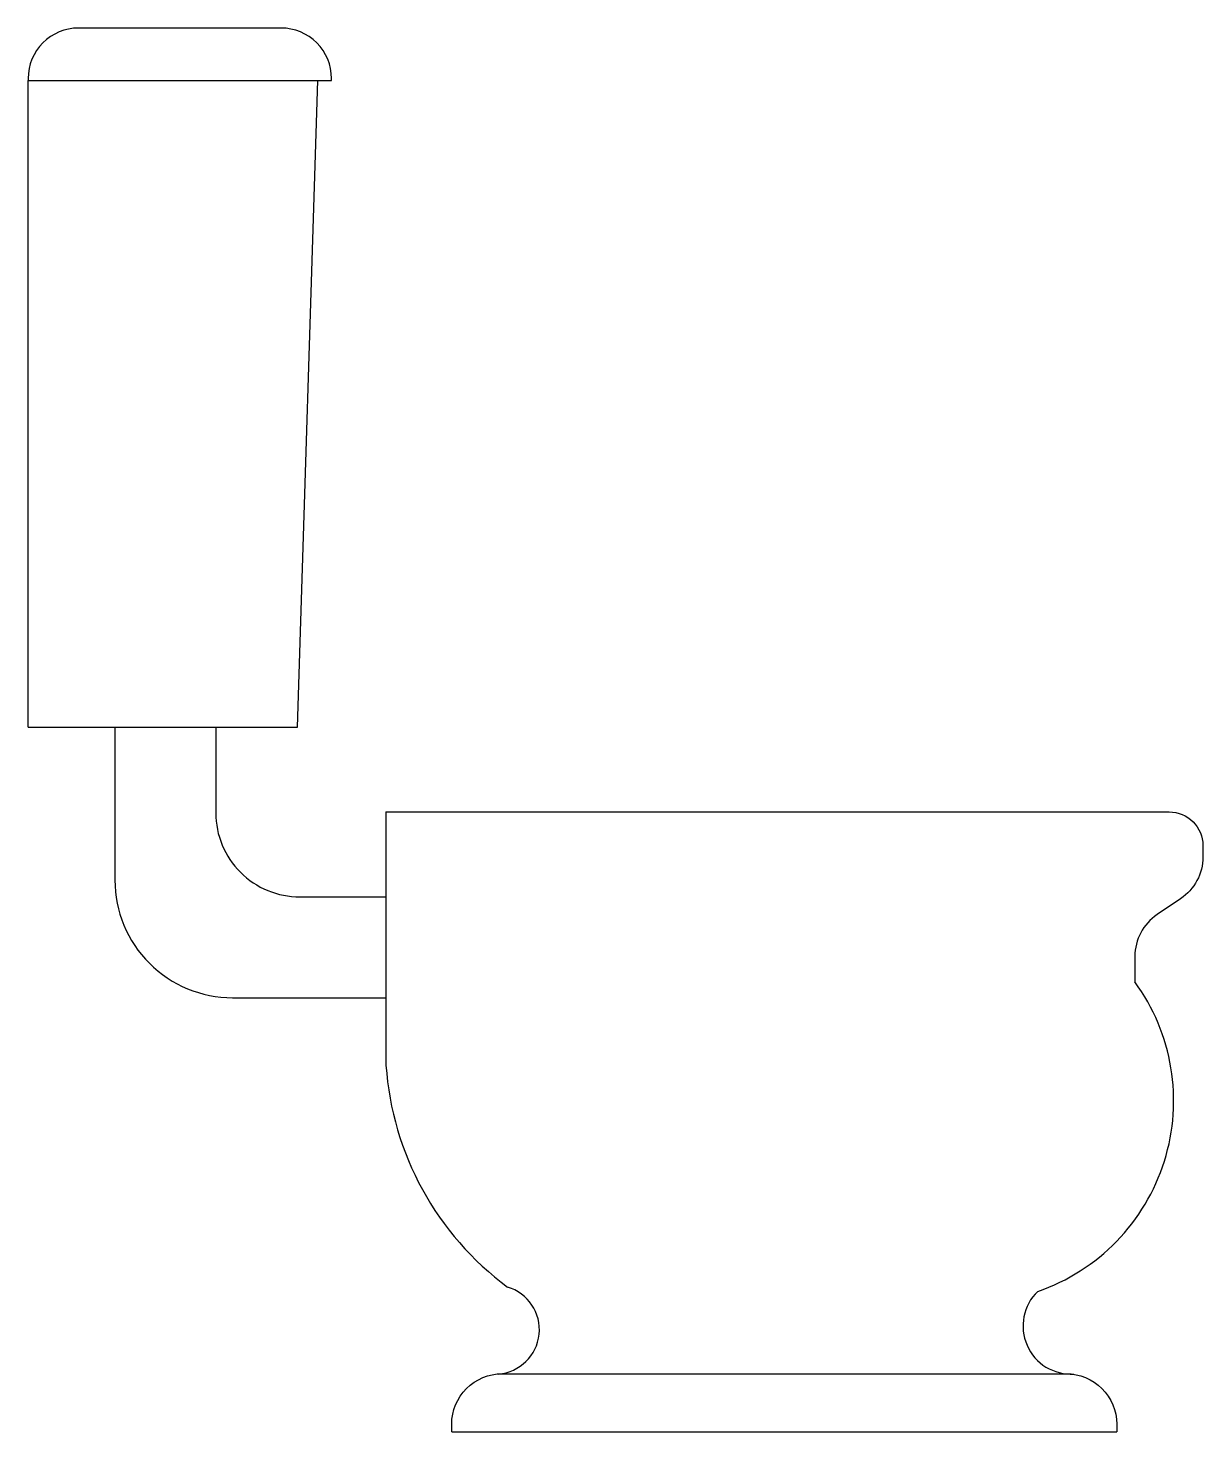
# Model space of a CAD drawing. Extents: x 0 to 699, y 0 to 835.
import ezdxf

# ---------------------------------------------------------------- set-up
doc = ezdxf.new("R2010")
doc.units = 0
doc.header["$LTSCALE"] = 100
doc.layers.get('0').update_dxf_attribs({"linetype": 'CONTINUOUS'})

msp = doc.modelspace()

# ---------------------------------------------------------------- linework, layer by layer
at = {"color": 0}
msp.add_lwpolyline([(0, 804.37), (180.49, 804.37), (180.49, 805.47, 0.414214), (150.49, 835.47), (30, 835.47, 0.414214), (0, 805.47)], format="xyb", close=True, dxfattribs=at)
for points in [[(0, 419.5), (160.24, 419.5), (172.27, 804.37)], [(0, 419.5), (0, 804.37)], [(212.88, 368.96), (212.88, 218.17)], [(251.99, 0), (647.55, 0)]]:
    msp.add_lwpolyline(points, dxfattribs=at)
for points in [[(51.64, 419.5), (51.64, 328.41, 0.414214), (121.64, 258.41), (212.88, 258.41)], [(111.64, 419.5), (111.64, 368.41, 0.414214), (161.64, 318.41), (212.88, 318.41)], [(212.88, 368.96), (678.81, 368.96, -0.414214), (698.81, 348.96), (698.81, 342.18, -0.24978), (685.54, 317.28), (671.58, 307.9, 0.24978), (658.31, 283), (658.31, 267.88)], [(251.99, 0), (251.99, 4.63, -0.414214), (281.99, 34.63), (617.55, 34.63, -0.414214), (647.55, 4.63), (647.55, 0)]]:
    msp.add_lwpolyline(points, format="xyb", dxfattribs=at)
for centre, radius, start, end in [((561.37, 197.09), 120.04, 289.03943, 36.13986), ((392.04, 230.58), 179.58, 183.96146, 233.50598), ((277.63, 60.84), 26.48, 274.79544, 73.31282), ((620.41, 63.03), 28.62, 133.97805, 273.37904)]:
    msp.add_arc(centre, radius, start, end, dxfattribs=at)

doc.saveas('drawing.dxf')
